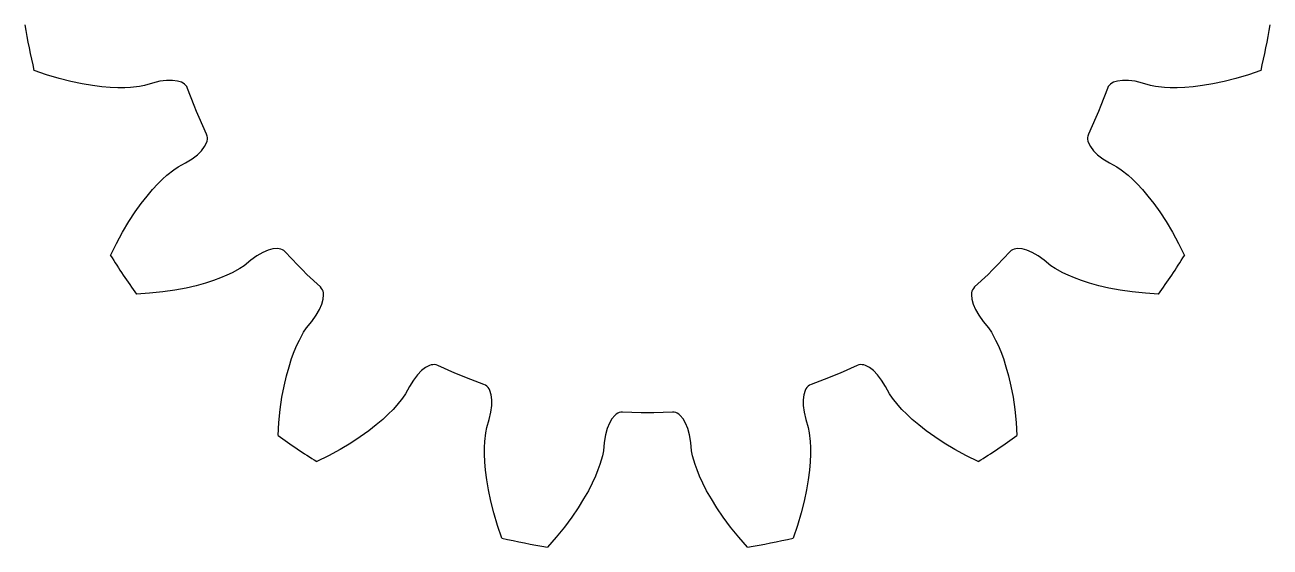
# Model space of a CAD drawing. Extents: x 22.7 to 49.3, y -13.3 to 13.3.
# Drawn here: x 22.67 to 49.33, y -13.33 to -2.14 of the extents above; entities that cross this region are included whole.
import ezdxf

# ---------------------------------------------------------------- set-up
doc = ezdxf.new("R2010")
doc.units = 0

msp = doc.modelspace()

# ---------------------------------------------------------------- linework, layer by layer
at = {"layer": 'layer0'}
for p, q in [((23.132, -3.213), (22.866, -3.121)), ((49.134, -3.121), (48.868, -3.213)), ((23.402, -3.293), (23.132, -3.213)), ((23.657, -3.357), (23.402, -3.293)), ((23.895, -3.407), (23.657, -3.357)), ((24.115, -3.443), (23.895, -3.407)), ((24.318, -3.468), (24.115, -3.443)), ((25.121, -3.462), (24.931, -3.483)), ((25.23, -3.442), (25.121, -3.462)), ((25.403, -3.388), (25.23, -3.442)), ((25.561, -3.351), (25.403, -3.388)), ((25.704, -3.332), (25.561, -3.351)), ((25.829, -3.331), (25.704, -3.332)), ((25.936, -3.345), (25.829, -3.331)), ((26.024, -3.373), (25.936, -3.345)), ((26.06, -3.392), (26.024, -3.373)), ((26.091, -3.414), (26.06, -3.392)), ((26.116, -3.438), (26.091, -3.414)), ((26.137, -3.465), (26.116, -3.438)), ((26.154, -3.502), (26.137, -3.465)), ((45.863, -3.465), (45.846, -3.502)), ((45.884, -3.438), (45.863, -3.465)), ((45.909, -3.414), (45.884, -3.438)), ((45.94, -3.392), (45.909, -3.414)), ((45.976, -3.373), (45.94, -3.392)), ((46.064, -3.345), (45.976, -3.373)), ((46.171, -3.331), (46.064, -3.345)), ((46.296, -3.332), (46.171, -3.331)), ((46.439, -3.351), (46.296, -3.332)), ((46.597, -3.388), (46.439, -3.351)), ((46.77, -3.442), (46.597, -3.388)), ((46.879, -3.462), (46.77, -3.442)), ((47.069, -3.483), (46.879, -3.462)), ((47.885, -3.443), (47.682, -3.468)), ((48.105, -3.407), (47.885, -3.443)), ((48.343, -3.357), (48.105, -3.407)), ((48.598, -3.293), (48.343, -3.357)), ((48.868, -3.213), (48.598, -3.293)), ((24.5, -3.482), (24.318, -3.468)), ((24.664, -3.489), (24.5, -3.482)), ((24.808, -3.488), (24.664, -3.489)), ((24.931, -3.483), (24.808, -3.488)), ((26.294, -3.872), (26.154, -3.502)), ((45.846, -3.502), (45.706, -3.872)), ((47.192, -3.488), (47.069, -3.483)), ((47.336, -3.489), (47.192, -3.488)), ((47.5, -3.482), (47.336, -3.489)), ((47.682, -3.468), (47.5, -3.482)), ((26.345, -3.999), (26.294, -3.872)), ((45.706, -3.872), (45.655, -3.999)), ((26.399, -4.126), (26.345, -3.999)), ((26.562, -4.486), (26.399, -4.126)), ((45.601, -4.126), (45.438, -4.486)), ((45.655, -3.999), (45.601, -4.126)), ((26.575, -4.524), (26.562, -4.486)), ((26.58, -4.558), (26.575, -4.524)), ((45.425, -4.524), (45.42, -4.558)), ((45.438, -4.486), (45.425, -4.524)), ((26.453, -4.837), (26.519, -4.751)), ((26.519, -4.751), (26.56, -4.669)), ((26.56, -4.669), (26.573, -4.63)), ((26.573, -4.63), (26.579, -4.593)), ((26.579, -4.593), (26.58, -4.558)), ((45.42, -4.558), (45.421, -4.593)), ((45.421, -4.593), (45.427, -4.63)), ((45.427, -4.63), (45.44, -4.669)), ((45.44, -4.669), (45.481, -4.751)), ((45.481, -4.751), (45.547, -4.837)), ((26.111, -5.098), (26.249, -5.012)), ((26.249, -5.012), (26.363, -4.924)), ((26.363, -4.924), (26.453, -4.837)), ((45.547, -4.837), (45.637, -4.924)), ((45.637, -4.924), (45.751, -5.012)), ((45.751, -5.012), (45.889, -5.098)), ((25.711, -5.364), (25.859, -5.244)), ((25.859, -5.244), (25.951, -5.182)), ((25.951, -5.182), (26.111, -5.098)), ((45.889, -5.098), (46.049, -5.182)), ((46.049, -5.182), (46.141, -5.244)), ((46.141, -5.244), (46.289, -5.364)), ((25.406, -5.669), (25.517, -5.549)), ((25.517, -5.549), (25.619, -5.448)), ((25.619, -5.448), (25.711, -5.364)), ((46.289, -5.364), (46.381, -5.448)), ((46.381, -5.448), (46.483, -5.549)), ((46.483, -5.549), (46.594, -5.669)), ((25.162, -5.969), (25.288, -5.808)), ((25.288, -5.808), (25.406, -5.669)), ((46.594, -5.669), (46.712, -5.808)), ((46.712, -5.808), (46.838, -5.969)), ((25.032, -6.15), (25.162, -5.969)), ((46.838, -5.969), (46.968, -6.15)), ((24.764, -6.579), (24.898, -6.354)), ((24.898, -6.354), (25.032, -6.15)), ((46.968, -6.15), (47.102, -6.354)), ((47.102, -6.354), (47.236, -6.579)), ((24.629, -6.827), (24.764, -6.579)), ((47.236, -6.579), (47.371, -6.827)), ((24.506, -7.08), (24.629, -6.827)), ((47.371, -6.827), (47.494, -7.08)), ((27.506, -7.185), (27.367, -7.301)), ((27.638, -7.09), (27.506, -7.185)), ((27.763, -7.019), (27.638, -7.09)), ((27.878, -6.969), (27.763, -7.019)), ((27.982, -6.942), (27.878, -6.969)), ((28.074, -6.934), (27.982, -6.942)), ((28.115, -6.938), (28.074, -6.934)), ((28.151, -6.946), (28.115, -6.938)), ((28.184, -6.959), (28.151, -6.946)), ((28.213, -6.976), (28.184, -6.959)), ((28.244, -7.003), (28.213, -6.976)), ((28.514, -7.292), (28.244, -7.003)), ((43.756, -7.003), (43.486, -7.292)), ((43.787, -6.976), (43.756, -7.003)), ((43.816, -6.959), (43.787, -6.976)), ((43.849, -6.946), (43.816, -6.959)), ((43.885, -6.938), (43.849, -6.946)), ((43.926, -6.934), (43.885, -6.938)), ((44.018, -6.942), (43.926, -6.934)), ((44.122, -6.969), (44.018, -6.942)), ((44.237, -7.019), (44.122, -6.969)), ((44.362, -7.09), (44.237, -7.019)), ((44.494, -7.185), (44.362, -7.09)), ((44.633, -7.301), (44.494, -7.185)), ((27.107, -7.453), (26.994, -7.506)), ((27.274, -7.362), (27.107, -7.453)), ((27.367, -7.301), (27.274, -7.362)), ((28.611, -7.389), (28.514, -7.292)), ((28.708, -7.486), (28.611, -7.389)), ((43.389, -7.389), (43.292, -7.486)), ((43.486, -7.292), (43.389, -7.389)), ((44.726, -7.362), (44.633, -7.301)), ((44.893, -7.453), (44.726, -7.362)), ((45.006, -7.506), (44.893, -7.453)), ((26.338, -7.729), (26.121, -7.78)), ((26.535, -7.674), (26.338, -7.729)), ((26.708, -7.618), (26.535, -7.674)), ((26.862, -7.561), (26.708, -7.618)), ((26.994, -7.506), (26.862, -7.561)), ((28.997, -7.756), (28.708, -7.486)), ((43.292, -7.486), (43.003, -7.756)), ((45.138, -7.561), (45.006, -7.506)), ((45.292, -7.618), (45.138, -7.561)), ((45.465, -7.674), (45.292, -7.618)), ((45.662, -7.729), (45.465, -7.674)), ((45.879, -7.78), (45.662, -7.729)), ((25.341, -7.892), (25.06, -7.91)), ((25.622, -7.863), (25.341, -7.892)), ((25.881, -7.825), (25.622, -7.863)), ((26.121, -7.78), (25.881, -7.825)), ((29.024, -7.787), (28.997, -7.756)), ((29.041, -7.816), (29.024, -7.787)), ((29.054, -7.849), (29.041, -7.816)), ((29.062, -7.885), (29.054, -7.849)), ((29.058, -8.018), (29.066, -7.926)), ((29.066, -7.926), (29.062, -7.885)), ((42.938, -7.885), (42.934, -7.926)), ((42.934, -7.926), (42.942, -8.018)), ((42.946, -7.849), (42.938, -7.885)), ((42.959, -7.816), (42.946, -7.849)), ((42.976, -7.787), (42.959, -7.816)), ((43.003, -7.756), (42.976, -7.787)), ((46.119, -7.825), (45.879, -7.78)), ((46.378, -7.863), (46.119, -7.825)), ((46.659, -7.892), (46.378, -7.863)), ((46.94, -7.91), (46.659, -7.892)), ((28.91, -8.362), (28.981, -8.237)), ((28.981, -8.237), (29.031, -8.122)), ((29.031, -8.122), (29.058, -8.018)), ((42.942, -8.018), (42.969, -8.122)), ((42.969, -8.122), (43.019, -8.237)), ((43.019, -8.237), (43.09, -8.362)), ((28.699, -8.633), (28.815, -8.494)), ((28.815, -8.494), (28.91, -8.362)), ((43.09, -8.362), (43.185, -8.494)), ((43.185, -8.494), (43.301, -8.633)), ((28.547, -8.893), (28.638, -8.726)), ((28.638, -8.726), (28.699, -8.633)), ((43.301, -8.633), (43.362, -8.726)), ((43.362, -8.726), (43.453, -8.893)), ((28.439, -9.138), (28.494, -9.006)), ((28.494, -9.006), (28.547, -8.893)), ((43.453, -8.893), (43.506, -9.006)), ((43.506, -9.006), (43.561, -9.138)), ((28.326, -9.465), (28.382, -9.292)), ((28.382, -9.292), (28.439, -9.138)), ((43.561, -9.138), (43.618, -9.292)), ((43.618, -9.292), (43.674, -9.465)), ((28.271, -9.662), (28.326, -9.465)), ((31.163, -9.547), (31.076, -9.637)), ((31.249, -9.481), (31.163, -9.547)), ((31.331, -9.44), (31.249, -9.481)), ((31.37, -9.427), (31.331, -9.44)), ((31.407, -9.421), (31.37, -9.427)), ((31.442, -9.42), (31.407, -9.421)), ((31.476, -9.425), (31.442, -9.42)), ((31.514, -9.438), (31.476, -9.425)), ((31.874, -9.601), (31.514, -9.438)), ((40.486, -9.438), (40.126, -9.601)), ((40.524, -9.425), (40.486, -9.438)), ((40.558, -9.42), (40.524, -9.425)), ((40.593, -9.421), (40.558, -9.42)), ((40.63, -9.427), (40.593, -9.421)), ((40.669, -9.44), (40.63, -9.427)), ((40.751, -9.481), (40.669, -9.44)), ((40.837, -9.547), (40.751, -9.481)), ((40.924, -9.637), (40.837, -9.547)), ((43.674, -9.465), (43.729, -9.662)), ((28.22, -9.879), (28.271, -9.662)), ((30.988, -9.751), (30.902, -9.889)), ((31.076, -9.637), (30.988, -9.751)), ((32.001, -9.655), (31.874, -9.601)), ((32.128, -9.706), (32.001, -9.655)), ((32.498, -9.846), (32.128, -9.706)), ((32.535, -9.863), (32.498, -9.846)), ((32.562, -9.884), (32.535, -9.863)), ((39.465, -9.863), (39.438, -9.884)), ((39.502, -9.846), (39.465, -9.863)), ((39.872, -9.706), (39.502, -9.846)), ((39.999, -9.655), (39.872, -9.706)), ((40.126, -9.601), (39.999, -9.655)), ((41.012, -9.751), (40.924, -9.637)), ((41.098, -9.889), (41.012, -9.751)), ((43.729, -9.662), (43.78, -9.879)), ((28.137, -10.378), (28.175, -10.119)), ((28.175, -10.119), (28.22, -9.879)), ((30.818, -10.049), (30.756, -10.141)), ((30.902, -9.889), (30.818, -10.049)), ((32.586, -9.909), (32.562, -9.884)), ((32.608, -9.94), (32.586, -9.909)), ((32.627, -9.976), (32.608, -9.94)), ((32.655, -10.064), (32.627, -9.976)), ((32.669, -10.171), (32.655, -10.064)), ((39.345, -10.064), (39.331, -10.171)), ((39.373, -9.976), (39.345, -10.064)), ((39.392, -9.94), (39.373, -9.976)), ((39.414, -9.909), (39.392, -9.94)), ((39.438, -9.884), (39.414, -9.909)), ((41.182, -10.049), (41.098, -9.889)), ((41.244, -10.141), (41.182, -10.049)), ((43.78, -9.879), (43.825, -10.119)), ((43.825, -10.119), (43.863, -10.378)), ((28.108, -10.659), (28.137, -10.378)), ((30.552, -10.381), (30.451, -10.483)), ((30.636, -10.289), (30.552, -10.381)), ((30.756, -10.141), (30.636, -10.289)), ((32.649, -10.439), (32.668, -10.296)), ((32.668, -10.296), (32.669, -10.171)), ((39.331, -10.171), (39.332, -10.296)), ((39.332, -10.296), (39.351, -10.439)), ((41.364, -10.289), (41.244, -10.141)), ((41.448, -10.381), (41.364, -10.289)), ((41.549, -10.483), (41.448, -10.381)), ((43.863, -10.378), (43.892, -10.659)), ((28.09, -10.94), (28.108, -10.659)), ((30.331, -10.594), (30.192, -10.712)), ((30.451, -10.483), (30.331, -10.594)), ((32.558, -10.77), (32.612, -10.597)), ((32.612, -10.597), (32.649, -10.439)), ((35.239, -10.578), (35.185, -10.671)), ((35.299, -10.508), (35.239, -10.578)), ((35.33, -10.482), (35.299, -10.508)), ((35.362, -10.461), (35.33, -10.482)), ((35.394, -10.447), (35.362, -10.461)), ((35.427, -10.439), (35.394, -10.447)), ((35.467, -10.436), (35.427, -10.439)), ((35.863, -10.449), (35.467, -10.436)), ((36, -10.45), (35.863, -10.449)), ((36.137, -10.449), (36, -10.45)), ((36.533, -10.436), (36.137, -10.449)), ((36.573, -10.439), (36.533, -10.436)), ((36.606, -10.447), (36.573, -10.439)), ((36.638, -10.461), (36.606, -10.447)), ((36.67, -10.482), (36.638, -10.461)), ((36.701, -10.508), (36.67, -10.482)), ((36.761, -10.578), (36.701, -10.508)), ((36.815, -10.671), (36.761, -10.578)), ((39.351, -10.439), (39.388, -10.597)), ((39.388, -10.597), (39.442, -10.77)), ((41.669, -10.594), (41.549, -10.483)), ((41.808, -10.712), (41.669, -10.594)), ((43.892, -10.659), (43.91, -10.94)), ((30.031, -10.838), (29.85, -10.968)), ((30.192, -10.712), (30.031, -10.838)), ((32.517, -11.069), (32.538, -10.879)), ((32.538, -10.879), (32.558, -10.77)), ((35.101, -10.926), (35.074, -11.087)), ((35.138, -10.788), (35.101, -10.926)), ((35.185, -10.671), (35.138, -10.788)), ((36.862, -10.788), (36.815, -10.671)), ((36.899, -10.926), (36.862, -10.788)), ((36.926, -11.087), (36.899, -10.926)), ((39.442, -10.77), (39.462, -10.879)), ((39.462, -10.879), (39.483, -11.069)), ((41.969, -10.838), (41.808, -10.712)), ((42.15, -10.968), (41.969, -10.838)), ((29.646, -11.102), (29.421, -11.236)), ((29.85, -10.968), (29.646, -11.102)), ((32.511, -11.336), (32.512, -11.192)), ((32.512, -11.192), (32.517, -11.069)), ((35.074, -11.087), (35.058, -11.267)), ((36.942, -11.267), (36.926, -11.087)), ((39.483, -11.069), (39.488, -11.192)), ((39.488, -11.192), (39.489, -11.336)), ((42.354, -11.102), (42.15, -10.968)), ((42.579, -11.236), (42.354, -11.102)), ((29.173, -11.371), (28.92, -11.494)), ((29.421, -11.236), (29.173, -11.371)), ((32.518, -11.5), (32.511, -11.336)), ((35.036, -11.376), (34.982, -11.559)), ((35.058, -11.267), (35.036, -11.376)), ((36.964, -11.376), (36.942, -11.267)), ((37.018, -11.559), (36.964, -11.376)), ((39.489, -11.336), (39.482, -11.5)), ((42.827, -11.371), (42.579, -11.236)), ((43.08, -11.494), (42.827, -11.371)), ((32.532, -11.682), (32.518, -11.5)), ((32.557, -11.885), (32.532, -11.682)), ((34.94, -11.675), (34.885, -11.808)), ((34.982, -11.559), (34.94, -11.675)), ((37.06, -11.675), (37.018, -11.559)), ((37.115, -11.808), (37.06, -11.675)), ((39.468, -11.682), (39.443, -11.885)), ((39.482, -11.5), (39.468, -11.682)), ((32.593, -12.105), (32.557, -11.885)), ((34.817, -11.957), (34.734, -12.12)), ((34.885, -11.808), (34.817, -11.957)), ((37.183, -11.957), (37.115, -11.808)), ((37.266, -12.12), (37.183, -11.957)), ((39.443, -11.885), (39.407, -12.105)), ((32.643, -12.343), (32.593, -12.105)), ((34.734, -12.12), (34.633, -12.298)), ((37.367, -12.298), (37.266, -12.12)), ((39.407, -12.105), (39.357, -12.343)), ((32.707, -12.598), (32.643, -12.343)), ((34.515, -12.487), (34.378, -12.688)), ((34.633, -12.298), (34.515, -12.487)), ((37.485, -12.487), (37.367, -12.298)), ((37.622, -12.688), (37.485, -12.487)), ((39.357, -12.343), (39.293, -12.598)), ((32.787, -12.868), (32.707, -12.598)), ((34.378, -12.688), (34.221, -12.899)), ((37.779, -12.899), (37.622, -12.688)), ((39.293, -12.598), (39.213, -12.868)), ((32.879, -13.134), (32.787, -12.868)), ((34.221, -12.899), (34.044, -13.118)), ((37.956, -13.118), (37.779, -12.899)), ((39.213, -12.868), (39.121, -13.134)), ((34.044, -13.118), (33.857, -13.329)), ((38.143, -13.329), (37.956, -13.118))]:
    msp.add_line(p, q, dxfattribs=at)
for start, end in [(189.1319, 193.3681), (346.6319, 350.8681), (211.6319, 215.8681), (324.1319, 328.3681), (234.1319, 238.3681), (301.6319, 305.8681), (256.6319, 260.8681), (279.1319, 283.3681)]:
    msp.add_arc((36, 0), 13.5, start, end, dxfattribs=at)
at = {"layer": 'layer1'}
for p, q in [((23.132, -3.213), (22.866, -3.121)), ((49.134, -3.121), (48.868, -3.213)), ((23.402, -3.293), (23.132, -3.213)), ((23.657, -3.357), (23.402, -3.293)), ((23.895, -3.407), (23.657, -3.357)), ((24.115, -3.443), (23.895, -3.407)), ((24.318, -3.468), (24.115, -3.443)), ((25.121, -3.462), (24.931, -3.483)), ((25.23, -3.442), (25.121, -3.462)), ((25.403, -3.388), (25.23, -3.442)), ((25.561, -3.351), (25.403, -3.388)), ((25.704, -3.332), (25.561, -3.351)), ((25.829, -3.331), (25.704, -3.332)), ((25.936, -3.345), (25.829, -3.331)), ((26.024, -3.373), (25.936, -3.345)), ((26.06, -3.392), (26.024, -3.373)), ((26.091, -3.414), (26.06, -3.392)), ((26.116, -3.438), (26.091, -3.414)), ((26.137, -3.465), (26.116, -3.438)), ((26.154, -3.502), (26.137, -3.465)), ((45.863, -3.465), (45.846, -3.502)), ((45.884, -3.438), (45.863, -3.465)), ((45.909, -3.414), (45.884, -3.438)), ((45.94, -3.392), (45.909, -3.414)), ((45.976, -3.373), (45.94, -3.392)), ((46.064, -3.345), (45.976, -3.373)), ((46.171, -3.331), (46.064, -3.345)), ((46.296, -3.332), (46.171, -3.331)), ((46.439, -3.351), (46.296, -3.332)), ((46.597, -3.388), (46.439, -3.351)), ((46.77, -3.442), (46.597, -3.388)), ((46.879, -3.462), (46.77, -3.442)), ((47.069, -3.483), (46.879, -3.462)), ((47.885, -3.443), (47.682, -3.468)), ((48.105, -3.407), (47.885, -3.443)), ((48.343, -3.357), (48.105, -3.407)), ((48.598, -3.293), (48.343, -3.357)), ((48.868, -3.213), (48.598, -3.293)), ((24.5, -3.482), (24.318, -3.468)), ((24.664, -3.489), (24.5, -3.482)), ((24.808, -3.488), (24.664, -3.489)), ((24.931, -3.483), (24.808, -3.488)), ((26.294, -3.872), (26.154, -3.502)), ((45.846, -3.502), (45.706, -3.872)), ((47.192, -3.488), (47.069, -3.483)), ((47.336, -3.489), (47.192, -3.488)), ((47.5, -3.482), (47.336, -3.489)), ((47.682, -3.468), (47.5, -3.482)), ((26.345, -3.999), (26.294, -3.872)), ((45.706, -3.872), (45.655, -3.999)), ((26.399, -4.126), (26.345, -3.999)), ((26.562, -4.486), (26.399, -4.126)), ((45.601, -4.126), (45.438, -4.486)), ((45.655, -3.999), (45.601, -4.126)), ((26.575, -4.524), (26.562, -4.486)), ((26.58, -4.558), (26.575, -4.524)), ((45.425, -4.524), (45.42, -4.558)), ((45.438, -4.486), (45.425, -4.524)), ((26.453, -4.837), (26.519, -4.751)), ((26.519, -4.751), (26.56, -4.669)), ((26.56, -4.669), (26.573, -4.63)), ((26.573, -4.63), (26.579, -4.593)), ((26.579, -4.593), (26.58, -4.558)), ((45.42, -4.558), (45.421, -4.593)), ((45.421, -4.593), (45.427, -4.63)), ((45.427, -4.63), (45.44, -4.669)), ((45.44, -4.669), (45.481, -4.751)), ((45.481, -4.751), (45.547, -4.837)), ((26.111, -5.098), (26.249, -5.012)), ((26.249, -5.012), (26.363, -4.924)), ((26.363, -4.924), (26.453, -4.837)), ((45.547, -4.837), (45.637, -4.924)), ((45.637, -4.924), (45.751, -5.012)), ((45.751, -5.012), (45.889, -5.098)), ((25.711, -5.364), (25.859, -5.244)), ((25.859, -5.244), (25.951, -5.182)), ((25.951, -5.182), (26.111, -5.098)), ((45.889, -5.098), (46.049, -5.182)), ((46.049, -5.182), (46.141, -5.244)), ((46.141, -5.244), (46.289, -5.364)), ((25.406, -5.669), (25.517, -5.549)), ((25.517, -5.549), (25.619, -5.448)), ((25.619, -5.448), (25.711, -5.364)), ((46.289, -5.364), (46.381, -5.448)), ((46.381, -5.448), (46.483, -5.549)), ((46.483, -5.549), (46.594, -5.669)), ((25.162, -5.969), (25.288, -5.808)), ((25.288, -5.808), (25.406, -5.669)), ((46.594, -5.669), (46.712, -5.808)), ((46.712, -5.808), (46.838, -5.969)), ((25.032, -6.15), (25.162, -5.969)), ((46.838, -5.969), (46.968, -6.15)), ((24.764, -6.579), (24.898, -6.354)), ((24.898, -6.354), (25.032, -6.15)), ((46.968, -6.15), (47.102, -6.354)), ((47.102, -6.354), (47.236, -6.579)), ((24.629, -6.827), (24.764, -6.579)), ((47.236, -6.579), (47.371, -6.827)), ((24.506, -7.08), (24.629, -6.827)), ((47.371, -6.827), (47.494, -7.08)), ((27.506, -7.185), (27.367, -7.301)), ((27.638, -7.09), (27.506, -7.185)), ((27.763, -7.019), (27.638, -7.09)), ((27.878, -6.969), (27.763, -7.019)), ((27.982, -6.942), (27.878, -6.969)), ((28.074, -6.934), (27.982, -6.942)), ((28.115, -6.938), (28.074, -6.934)), ((28.151, -6.946), (28.115, -6.938)), ((28.184, -6.959), (28.151, -6.946)), ((28.213, -6.976), (28.184, -6.959)), ((28.244, -7.003), (28.213, -6.976)), ((28.514, -7.292), (28.244, -7.003)), ((43.756, -7.003), (43.486, -7.292)), ((43.787, -6.976), (43.756, -7.003)), ((43.816, -6.959), (43.787, -6.976)), ((43.849, -6.946), (43.816, -6.959)), ((43.885, -6.938), (43.849, -6.946)), ((43.926, -6.934), (43.885, -6.938)), ((44.018, -6.942), (43.926, -6.934)), ((44.122, -6.969), (44.018, -6.942)), ((44.237, -7.019), (44.122, -6.969)), ((44.362, -7.09), (44.237, -7.019)), ((44.494, -7.185), (44.362, -7.09)), ((44.633, -7.301), (44.494, -7.185)), ((27.107, -7.453), (26.994, -7.506)), ((27.274, -7.362), (27.107, -7.453)), ((27.367, -7.301), (27.274, -7.362)), ((28.611, -7.389), (28.514, -7.292)), ((28.708, -7.486), (28.611, -7.389)), ((43.389, -7.389), (43.292, -7.486)), ((43.486, -7.292), (43.389, -7.389)), ((44.726, -7.362), (44.633, -7.301)), ((44.893, -7.453), (44.726, -7.362)), ((45.006, -7.506), (44.893, -7.453)), ((26.338, -7.729), (26.121, -7.78)), ((26.535, -7.674), (26.338, -7.729)), ((26.708, -7.618), (26.535, -7.674)), ((26.862, -7.561), (26.708, -7.618)), ((26.994, -7.506), (26.862, -7.561)), ((28.997, -7.756), (28.708, -7.486)), ((43.292, -7.486), (43.003, -7.756)), ((45.138, -7.561), (45.006, -7.506)), ((45.292, -7.618), (45.138, -7.561)), ((45.465, -7.674), (45.292, -7.618)), ((45.662, -7.729), (45.465, -7.674)), ((45.879, -7.78), (45.662, -7.729)), ((25.341, -7.892), (25.06, -7.91)), ((25.622, -7.863), (25.341, -7.892)), ((25.881, -7.825), (25.622, -7.863)), ((26.121, -7.78), (25.881, -7.825)), ((29.024, -7.787), (28.997, -7.756)), ((29.041, -7.816), (29.024, -7.787)), ((29.054, -7.849), (29.041, -7.816)), ((29.062, -7.885), (29.054, -7.849)), ((29.058, -8.018), (29.066, -7.926)), ((29.066, -7.926), (29.062, -7.885)), ((42.938, -7.885), (42.934, -7.926)), ((42.934, -7.926), (42.942, -8.018)), ((42.946, -7.849), (42.938, -7.885)), ((42.959, -7.816), (42.946, -7.849)), ((42.976, -7.787), (42.959, -7.816)), ((43.003, -7.756), (42.976, -7.787)), ((46.119, -7.825), (45.879, -7.78)), ((46.378, -7.863), (46.119, -7.825)), ((46.659, -7.892), (46.378, -7.863)), ((46.94, -7.91), (46.659, -7.892)), ((28.91, -8.362), (28.981, -8.237)), ((28.981, -8.237), (29.031, -8.122)), ((29.031, -8.122), (29.058, -8.018)), ((42.942, -8.018), (42.969, -8.122)), ((42.969, -8.122), (43.019, -8.237)), ((43.019, -8.237), (43.09, -8.362)), ((28.699, -8.633), (28.815, -8.494)), ((28.815, -8.494), (28.91, -8.362)), ((43.09, -8.362), (43.185, -8.494)), ((43.185, -8.494), (43.301, -8.633)), ((28.547, -8.893), (28.638, -8.726)), ((28.638, -8.726), (28.699, -8.633)), ((43.301, -8.633), (43.362, -8.726)), ((43.362, -8.726), (43.453, -8.893)), ((28.439, -9.138), (28.494, -9.006)), ((28.494, -9.006), (28.547, -8.893)), ((43.453, -8.893), (43.506, -9.006)), ((43.506, -9.006), (43.561, -9.138)), ((28.326, -9.465), (28.382, -9.292)), ((28.382, -9.292), (28.439, -9.138)), ((43.561, -9.138), (43.618, -9.292)), ((43.618, -9.292), (43.674, -9.465)), ((28.271, -9.662), (28.326, -9.465)), ((31.163, -9.547), (31.076, -9.637)), ((31.249, -9.481), (31.163, -9.547)), ((31.331, -9.44), (31.249, -9.481)), ((31.37, -9.427), (31.331, -9.44)), ((31.407, -9.421), (31.37, -9.427)), ((31.442, -9.42), (31.407, -9.421)), ((31.476, -9.425), (31.442, -9.42)), ((31.514, -9.438), (31.476, -9.425)), ((31.874, -9.601), (31.514, -9.438)), ((40.486, -9.438), (40.126, -9.601)), ((40.524, -9.425), (40.486, -9.438)), ((40.558, -9.42), (40.524, -9.425)), ((40.593, -9.421), (40.558, -9.42)), ((40.63, -9.427), (40.593, -9.421)), ((40.669, -9.44), (40.63, -9.427)), ((40.751, -9.481), (40.669, -9.44)), ((40.837, -9.547), (40.751, -9.481)), ((40.924, -9.637), (40.837, -9.547)), ((43.674, -9.465), (43.729, -9.662)), ((28.22, -9.879), (28.271, -9.662)), ((30.988, -9.751), (30.902, -9.889)), ((31.076, -9.637), (30.988, -9.751)), ((32.001, -9.655), (31.874, -9.601)), ((32.128, -9.706), (32.001, -9.655)), ((32.498, -9.846), (32.128, -9.706)), ((32.535, -9.863), (32.498, -9.846)), ((32.562, -9.884), (32.535, -9.863)), ((39.465, -9.863), (39.438, -9.884)), ((39.502, -9.846), (39.465, -9.863)), ((39.872, -9.706), (39.502, -9.846)), ((39.999, -9.655), (39.872, -9.706)), ((40.126, -9.601), (39.999, -9.655)), ((41.012, -9.751), (40.924, -9.637)), ((41.098, -9.889), (41.012, -9.751)), ((43.729, -9.662), (43.78, -9.879)), ((28.137, -10.378), (28.175, -10.119)), ((28.175, -10.119), (28.22, -9.879)), ((30.818, -10.049), (30.756, -10.141)), ((30.902, -9.889), (30.818, -10.049)), ((32.586, -9.909), (32.562, -9.884)), ((32.608, -9.94), (32.586, -9.909)), ((32.627, -9.976), (32.608, -9.94)), ((32.655, -10.064), (32.627, -9.976)), ((32.669, -10.171), (32.655, -10.064)), ((39.345, -10.064), (39.331, -10.171)), ((39.373, -9.976), (39.345, -10.064)), ((39.392, -9.94), (39.373, -9.976)), ((39.414, -9.909), (39.392, -9.94)), ((39.438, -9.884), (39.414, -9.909)), ((41.182, -10.049), (41.098, -9.889)), ((41.244, -10.141), (41.182, -10.049)), ((43.78, -9.879), (43.825, -10.119)), ((43.825, -10.119), (43.863, -10.378)), ((28.108, -10.659), (28.137, -10.378)), ((30.552, -10.381), (30.451, -10.483)), ((30.636, -10.289), (30.552, -10.381)), ((30.756, -10.141), (30.636, -10.289)), ((32.649, -10.439), (32.668, -10.296)), ((32.668, -10.296), (32.669, -10.171)), ((39.331, -10.171), (39.332, -10.296)), ((39.332, -10.296), (39.351, -10.439)), ((41.364, -10.289), (41.244, -10.141)), ((41.448, -10.381), (41.364, -10.289)), ((41.549, -10.483), (41.448, -10.381)), ((43.863, -10.378), (43.892, -10.659)), ((28.09, -10.94), (28.108, -10.659)), ((30.331, -10.594), (30.192, -10.712)), ((30.451, -10.483), (30.331, -10.594)), ((32.558, -10.77), (32.612, -10.597)), ((32.612, -10.597), (32.649, -10.439)), ((35.239, -10.578), (35.185, -10.671)), ((35.299, -10.508), (35.239, -10.578)), ((35.33, -10.482), (35.299, -10.508)), ((35.362, -10.461), (35.33, -10.482)), ((35.394, -10.447), (35.362, -10.461)), ((35.427, -10.439), (35.394, -10.447)), ((35.467, -10.436), (35.427, -10.439)), ((35.863, -10.449), (35.467, -10.436)), ((36, -10.45), (35.863, -10.449)), ((36.137, -10.449), (36, -10.45)), ((36.533, -10.436), (36.137, -10.449)), ((36.573, -10.439), (36.533, -10.436)), ((36.606, -10.447), (36.573, -10.439)), ((36.638, -10.461), (36.606, -10.447)), ((36.67, -10.482), (36.638, -10.461)), ((36.701, -10.508), (36.67, -10.482)), ((36.761, -10.578), (36.701, -10.508)), ((36.815, -10.671), (36.761, -10.578)), ((39.351, -10.439), (39.388, -10.597)), ((39.388, -10.597), (39.442, -10.77)), ((41.669, -10.594), (41.549, -10.483)), ((41.808, -10.712), (41.669, -10.594)), ((43.892, -10.659), (43.91, -10.94)), ((30.031, -10.838), (29.85, -10.968)), ((30.192, -10.712), (30.031, -10.838)), ((32.517, -11.069), (32.538, -10.879)), ((32.538, -10.879), (32.558, -10.77)), ((35.101, -10.926), (35.074, -11.087)), ((35.138, -10.788), (35.101, -10.926)), ((35.185, -10.671), (35.138, -10.788)), ((36.862, -10.788), (36.815, -10.671)), ((36.899, -10.926), (36.862, -10.788)), ((36.926, -11.087), (36.899, -10.926)), ((39.442, -10.77), (39.462, -10.879)), ((39.462, -10.879), (39.483, -11.069)), ((41.969, -10.838), (41.808, -10.712)), ((42.15, -10.968), (41.969, -10.838)), ((29.646, -11.102), (29.421, -11.236)), ((29.85, -10.968), (29.646, -11.102)), ((32.511, -11.336), (32.512, -11.192)), ((32.512, -11.192), (32.517, -11.069)), ((35.074, -11.087), (35.058, -11.267)), ((36.942, -11.267), (36.926, -11.087)), ((39.483, -11.069), (39.488, -11.192)), ((39.488, -11.192), (39.489, -11.336)), ((42.354, -11.102), (42.15, -10.968)), ((42.579, -11.236), (42.354, -11.102)), ((29.173, -11.371), (28.92, -11.494)), ((29.421, -11.236), (29.173, -11.371)), ((32.518, -11.5), (32.511, -11.336)), ((35.036, -11.376), (34.982, -11.559)), ((35.058, -11.267), (35.036, -11.376)), ((36.964, -11.376), (36.942, -11.267)), ((37.018, -11.559), (36.964, -11.376)), ((39.489, -11.336), (39.482, -11.5)), ((42.827, -11.371), (42.579, -11.236)), ((43.08, -11.494), (42.827, -11.371)), ((32.532, -11.682), (32.518, -11.5)), ((32.557, -11.885), (32.532, -11.682)), ((34.94, -11.675), (34.885, -11.808)), ((34.982, -11.559), (34.94, -11.675)), ((37.06, -11.675), (37.018, -11.559)), ((37.115, -11.808), (37.06, -11.675)), ((39.468, -11.682), (39.443, -11.885)), ((39.482, -11.5), (39.468, -11.682)), ((32.593, -12.105), (32.557, -11.885)), ((34.817, -11.957), (34.734, -12.12)), ((34.885, -11.808), (34.817, -11.957)), ((37.183, -11.957), (37.115, -11.808)), ((37.266, -12.12), (37.183, -11.957)), ((39.443, -11.885), (39.407, -12.105)), ((32.643, -12.343), (32.593, -12.105)), ((34.734, -12.12), (34.633, -12.298)), ((37.367, -12.298), (37.266, -12.12)), ((39.407, -12.105), (39.357, -12.343)), ((32.707, -12.598), (32.643, -12.343)), ((34.515, -12.487), (34.378, -12.688)), ((34.633, -12.298), (34.515, -12.487)), ((37.485, -12.487), (37.367, -12.298)), ((37.622, -12.688), (37.485, -12.487)), ((39.357, -12.343), (39.293, -12.598)), ((32.787, -12.868), (32.707, -12.598)), ((34.378, -12.688), (34.221, -12.899)), ((37.779, -12.899), (37.622, -12.688)), ((39.293, -12.598), (39.213, -12.868)), ((32.879, -13.134), (32.787, -12.868)), ((34.221, -12.899), (34.044, -13.118)), ((37.956, -13.118), (37.779, -12.899)), ((39.213, -12.868), (39.121, -13.134)), ((34.044, -13.118), (33.857, -13.329)), ((38.143, -13.329), (37.956, -13.118))]:
    msp.add_line(p, q, dxfattribs=at)
for start, end in [(189.1319, 193.3681), (346.6319, 350.8681), (211.6319, 215.8681), (324.1319, 328.3681), (234.1319, 238.3681), (301.6319, 305.8681), (256.6319, 260.8681), (279.1319, 283.3681)]:
    msp.add_arc((36, 0), 13.5, start, end, dxfattribs=at)

doc.saveas('drawing.dxf')
